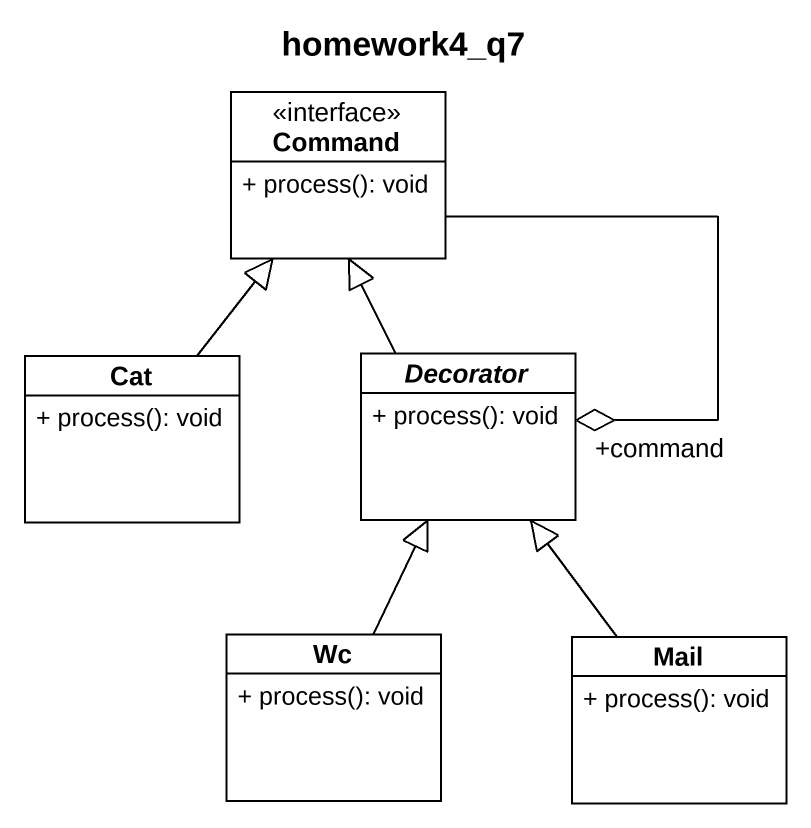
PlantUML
@startuml
title homework4_q7
hide circle
hide empty members
skinparam classAttributeIconSize 0
class Command <<interface>> {
  + process(): void
}
class Cat {
  + process(): void
}
abstract class Decorator {
  + process(): void
}
class Wc {
  + process(): void
}
class Mail {
  + process(): void
}
Command --o "+command" Decorator
Cat -up-|> Command
Decorator -up-|> Command
Wc -up-|> Decorator
Mail -up-|> Decorator
@enduml
